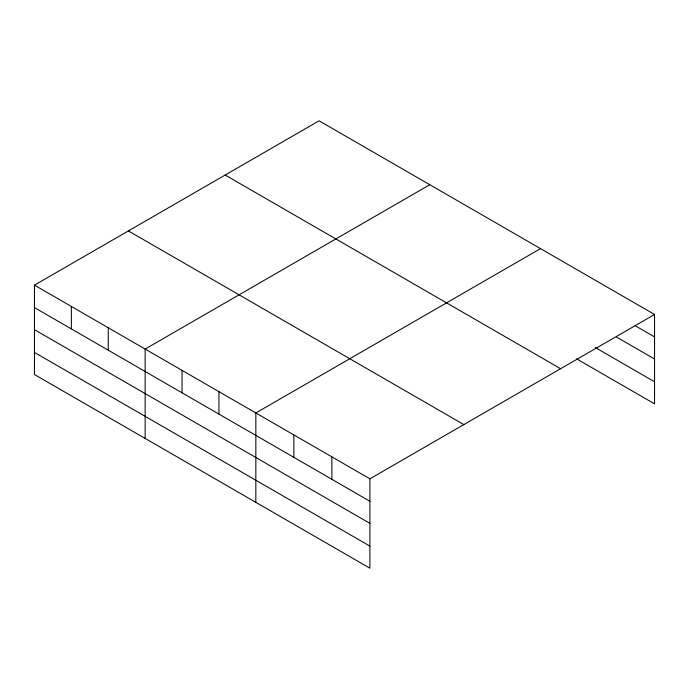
<?xml version="1.0" encoding="UTF-8"?>
<svg xmlns="http://www.w3.org/2000/svg" width="689" height="689" viewBox="0 0 689 689"><rect width="100%" height="100%" fill="white"/><g stroke="black" fill="none" stroke-linecap="round" stroke-linejoin="round"><path stroke-width="1.03" d="M34.45 285.151L369.898 478.821L369.898 568.192L34.45 374.523L34.45 285.151L319.102 120.808L654.55 314.477L654.55 403.849L576.659 358.883M429.798 184.721L145.146 349.056L145.146 438.437M540.495 248.626L255.843 412.969L255.843 502.35M369.898 478.821L654.55 314.477M635.077 325.673L654.55 336.912M616.534 337.059L654.55 359.003M595.21 347.497L654.55 381.766M225.165 175.04L560.613 368.71M128.387 230.918L463.835 424.588M34.45 307.587L369.898 501.256M34.45 329.678L369.898 523.347M34.45 352.432L369.898 546.101M331.883 456.867L331.883 479.311M293.867 434.923L293.867 457.358M218.947 391.671L218.947 414.106M182.051 370.363L182.051 392.799M108.251 327.757L108.251 350.193M71.346 306.45L71.346 328.894"/></g></svg>
